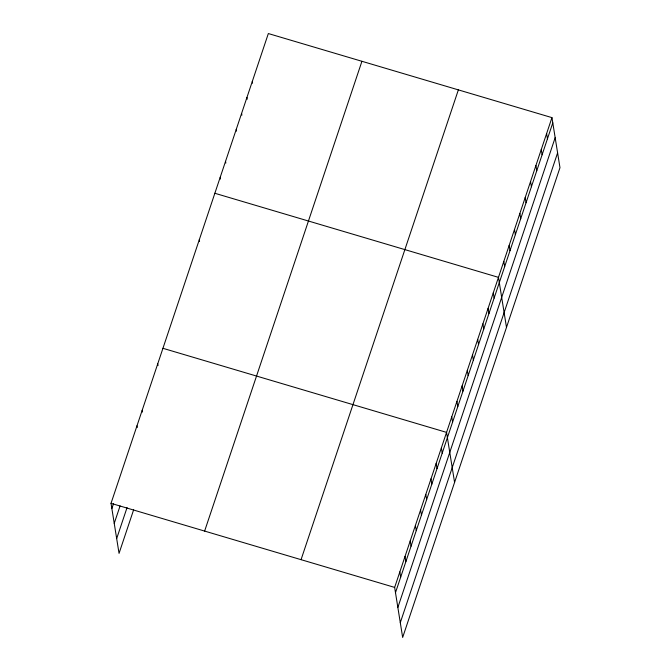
<?xml version="1.0" encoding="UTF-8"?>
<svg xmlns="http://www.w3.org/2000/svg" width="671" height="671" viewBox="0 0 671 671"><rect width="100%" height="100%" fill="white"/><g stroke="black" fill="none" stroke-linecap="round" stroke-linejoin="round"><path stroke-width="1.01" d="M133.646 509.767L119.044 553.374L111.025 503.334L268.341 33.55L551.956 117.626L559.975 167.666L402.659 637.45L394.649 587.41L551.956 117.626M111.864 508.576L113.491 503.736M114.238 523.355L120.075 505.917M116.67 538.587L127.054 507.586M204.621 531.08L361.929 61.296M301.053 559.664L458.36 89.88M395.487 592.661L552.795 122.868M397.853 607.44L555.169 137.656M400.293 622.671L557.601 152.887M214.854 193.273L498.469 277.358L506.488 327.389M162.944 348.308L446.559 432.384L454.577 482.424M111.025 503.334L394.649 587.41M546.613 133.604L547.452 138.847M541.262 149.574L542.101 154.816M535.911 165.544L536.75 170.786M530.56 181.522L531.407 186.764M525.217 197.492L526.056 202.734M519.866 213.462L520.704 218.712M514.514 229.44L515.362 234.682M509.172 245.41L510.01 250.652M503.82 261.38L504.659 266.63M493.277 292.858L494.124 298.1M488.094 308.358L488.933 313.609M482.902 323.867L483.741 329.109M477.71 339.367L478.549 344.609M472.518 354.867L473.357 360.117M467.326 370.375L468.165 375.617M462.134 385.875L462.973 391.118M456.943 401.375L457.781 406.626M451.751 416.884L452.59 422.126M441.367 447.884L442.206 453.135M436.175 463.393L437.014 468.635M430.983 478.893L431.822 484.135M425.791 494.393L426.63 499.643M420.6 509.901L421.447 515.143M415.416 525.401L416.255 530.644M410.224 540.901L411.063 546.152M405.032 556.41L405.871 561.652M399.841 571.91L400.679 577.152M252.296 81.468L252.573 83.212M246.945 97.438L247.222 99.191M241.594 113.416L241.879 115.16M236.251 129.386L236.528 131.13M225.548 161.334L225.833 163.078M220.205 177.303L220.482 179.048M199.279 239.782L199.555 241.535M157.752 363.808L158.029 365.552M142.177 410.316L142.453 412.061M136.985 425.817L137.261 427.57"/></g></svg>
